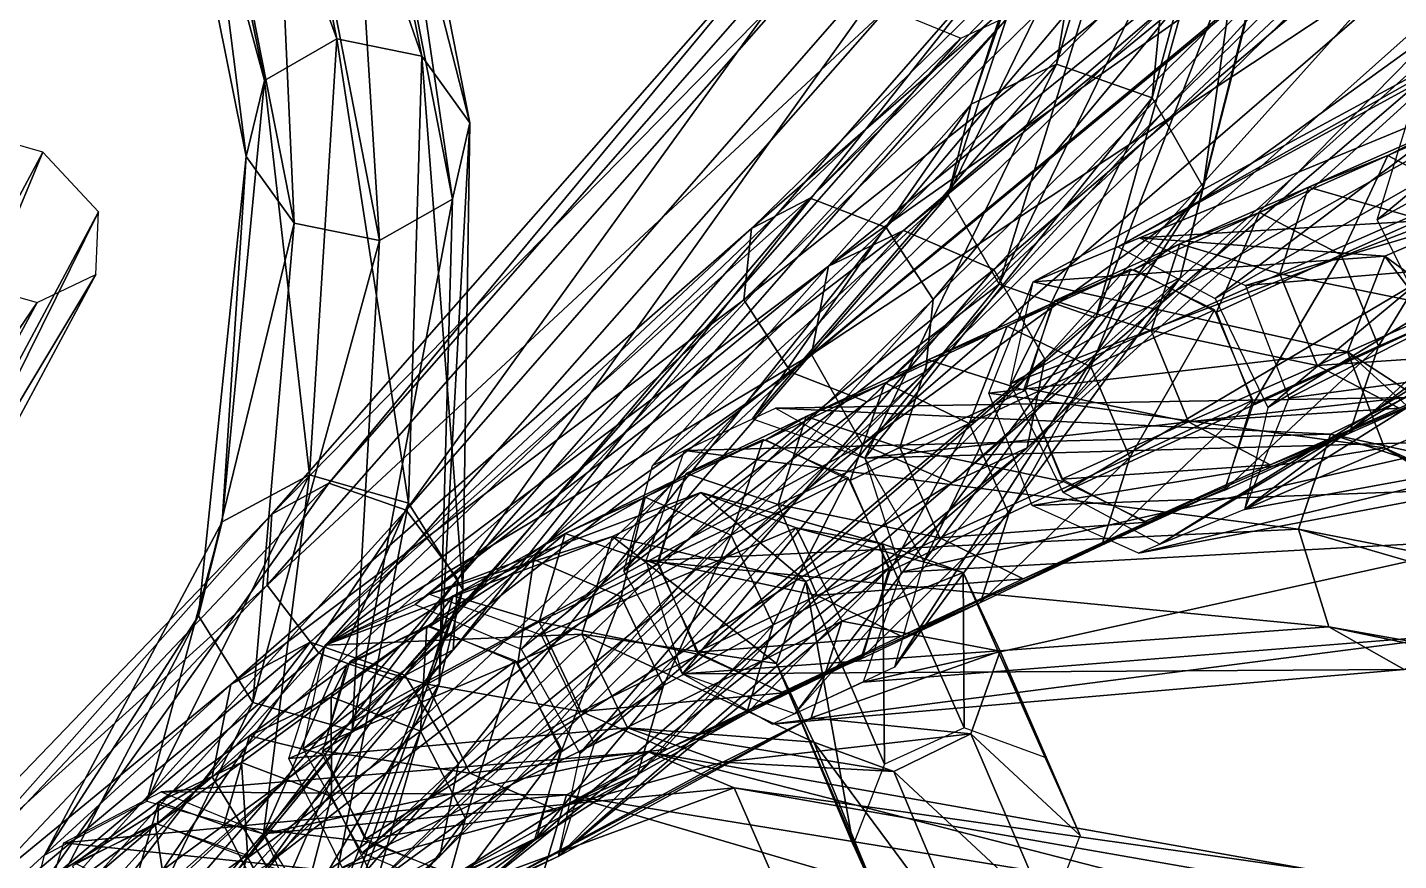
# Model space of a CAD drawing. Extents: x -19.7 to 19.7, y -24.1 to 24.1.
# Drawn here: x -7.28 to -1.96, y 12.98 to 16.21 of the extents above; entities that cross this region are included whole.
import ezdxf

# ---------------------------------------------------------------- set-up
doc = ezdxf.new("R2010")
doc.units = 0

msp = doc.modelspace()

# ---------------------------------------------------------------- linework, layer by layer
at = {"layer": 'aqua100', "color": 3}
for points in [[(-6.07983, 16.16955, -8.2788), (-6.51983, 18.31646, -4.88952), (-6.79895, 18.14184, -4.81091)], [(-5.7503, 16.10272, -8.26342), (-6.51983, 18.31646, -4.88952), (-6.07983, 16.16955, -8.2788)], [(-5.7503, 16.10272, -8.26342), (-6.18817, 18.27795, -4.8236), (-6.51983, 18.31646, -4.88952)], [(-5.56402, 15.84368, -8.14807), (-6.18817, 18.27795, -4.8236), (-5.7503, 16.10272, -8.26342)], [(-5.56402, 15.84368, -8.14807), (-5.99822, 18.05065, -4.65588), (-6.18817, 18.27795, -4.8236)], [(-6.36132, 16.0075, -8.19061), (-6.79895, 18.14184, -4.81091), (-6.86315, 17.85754, -4.63562)], [(-6.07983, 16.16955, -8.2788), (-6.79895, 18.14184, -4.81091), (-6.36132, 16.0075, -8.19061)], [(-5.63116, 15.54833, -7.9989), (-6.06365, 17.7658, -4.48376), (-5.99822, 18.05065, -4.65588)], [(-5.63116, 15.54833, -7.9989), (-5.99822, 18.05065, -4.65588), (-5.56402, 15.84368, -8.14807)], [(-2.91729, 15.94006, -6.57397), (-2.72155, 17.95465, -3.06573), (-3.28863, 16.07141, -6.49804)], [(-3.28863, 16.07141, -6.49804), (-2.72155, 17.95465, -3.06573), (-2.99749, 17.81353, -2.93371)], [(-2.91729, 15.94006, -6.57397), (-2.39422, 17.87213, -3.07977), (-2.72155, 17.95465, -3.06573)], [(-6.36132, 16.0075, -8.19061), (-6.86315, 17.85754, -4.63562), (-6.4317, 15.71307, -8.04028)], [(-6.4317, 15.71307, -8.04028), (-6.86315, 17.85754, -4.63562), (-6.67492, 17.63189, -4.46893)], [(-2.71923, 15.59478, -6.51074), (-2.39422, 17.87213, -3.07977), (-2.91729, 15.94006, -6.57397)], [(-2.71923, 15.59478, -6.51074), (-2.20867, 17.61547, -2.97229), (-2.39422, 17.87213, -3.07977)], [(-3.28863, 16.07141, -6.49804), (-2.99749, 17.81353, -2.93371), (-3.61962, 15.91564, -6.3208)], [(-3.61962, 15.91564, -6.3208), (-2.99749, 17.81353, -2.93371), (-3.05963, 17.53002, -2.76208)], [(-5.91491, 15.38763, -7.90686), (-6.34307, 17.59338, -4.40502), (-6.06365, 17.7658, -4.48376)], [(-5.91491, 15.38763, -7.90686), (-6.06365, 17.7658, -4.48376), (-5.63116, 15.54833, -7.9989)], [(-4.24359, 15.55133, -12.13647), (-1.98858, 17.76751, -9.76428), (-2.18121, 17.67657, -9.50872)], [(-3.94934, 15.43768, -12.25854), (-1.98858, 17.76751, -9.76428), (-4.24359, 15.55133, -12.13647)], [(-3.94934, 15.43768, -12.25854), (-1.70977, 17.64068, -9.9096), (-1.98858, 17.76751, -9.76428)], [(-4.47131, 15.43438, -11.91748), (-2.18121, 17.67657, -9.50872), (-2.18157, 17.42346, -9.29437)], [(-4.24359, 15.55133, -12.13647), (-2.18121, 17.67657, -9.50872), (-4.47131, 15.43438, -11.91748)], [(-6.24584, 15.45452, -7.92193), (-6.67492, 17.63189, -4.46893), (-6.34307, 17.59338, -4.40502)], [(-6.4317, 15.71307, -8.04028), (-6.67492, 17.63189, -4.46893), (-6.24584, 15.45452, -7.92193)], [(-3.76696, 15.1585, -12.21765), (-1.70977, 17.64068, -9.9096), (-3.94934, 15.43768, -12.25854)], [(-3.76696, 15.1585, -12.21765), (-1.51562, 17.37091, -9.8623), (-1.70977, 17.64068, -9.9096)], [(-2.80841, 15.24316, -6.33734), (-2.20867, 17.61547, -2.97229), (-2.71923, 15.59478, -6.51074)], [(-2.80841, 15.24316, -6.33734), (-2.2727, 17.33221, -2.80279), (-2.20867, 17.61547, -2.97229)], [(-6.24584, 15.45452, -7.92193), (-6.34307, 17.59338, -4.40502), (-5.91491, 15.38763, -7.90686)], [(-3.61962, 15.91564, -6.3208), (-3.05963, 17.53002, -2.76208), (-3.70831, 15.56372, -6.14819)], [(-3.70831, 15.56372, -6.14819), (-3.05963, 17.53002, -2.76208), (-2.87518, 17.27087, -2.65295)], [(-4.47131, 15.43438, -11.91748), (-2.18157, 17.42346, -9.29437), (-4.50109, 15.15692, -11.73364)], [(-4.50109, 15.15692, -11.73364), (-2.18157, 17.42346, -9.29437), (-1.98431, 17.15521, -9.24291)], [(-3.79608, 14.87878, -12.03686), (-1.513, 17.11993, -9.64916), (-1.51562, 17.37091, -9.8623)], [(-3.79608, 14.87878, -12.03686), (-1.51562, 17.37091, -9.8623), (-3.76696, 15.1585, -12.21765)], [(-3.1361, 15.0874, -6.16131), (-2.2727, 17.33221, -2.80279), (-2.80841, 15.24316, -6.33734)], [(-3.1361, 15.0874, -6.16131), (-2.54949, 17.18865, -2.66925), (-2.2727, 17.33221, -2.80279)], [(-3.8811, 15.42657, -9.6156), (-1.61596, 17.28161, -6.98016), (-1.82427, 17.18847, -6.73706)], [(-3.53125, 15.27563, -9.75457), (-1.61596, 17.28161, -6.98016), (-3.8811, 15.42657, -9.6156)], [(-3.70831, 15.56372, -6.14819), (-2.87518, 17.27087, -2.65295), (-3.51, 15.21856, -6.08245)], [(-3.53125, 15.27563, -9.75457), (-1.33782, 17.14642, -7.1206), (-1.61596, 17.28161, -6.98016)], [(-3.51, 15.21856, -6.08245), (-2.87518, 17.27087, -2.65295), (-2.54949, 17.18865, -2.66925)], [(-4.17254, 15.28778, -9.37457), (-1.82427, 17.18847, -6.73706), (-1.84814, 16.9248, -6.53356)], [(-3.8811, 15.42657, -9.6156), (-1.82427, 17.18847, -6.73706), (-4.17254, 15.28778, -9.37457)], [(-3.51, 15.21856, -6.08245), (-2.54949, 17.18865, -2.66925), (-3.1361, 15.0874, -6.16131)], [(-4.50109, 15.15692, -11.73364), (-1.98431, 17.15521, -9.24291), (-4.31872, 14.87756, -11.69421)], [(-4.31872, 14.87756, -11.69421), (-1.98431, 17.15521, -9.24291), (-1.70642, 17.02844, -9.38958)], [(-3.33337, 14.92797, -9.71484), (-1.33782, 17.14642, -7.1206), (-3.53125, 15.27563, -9.75457)], [(-3.33337, 14.92797, -9.71484), (-1.15979, 16.86425, -7.07849), (-1.33782, 17.14642, -7.1206)], [(-4.02362, 14.76159, -11.81787), (-1.70642, 17.02844, -9.38958), (-1.513, 17.11993, -9.64916)], [(-4.02362, 14.76159, -11.81787), (-1.513, 17.11993, -9.64916), (-3.79608, 14.87878, -12.03686)], [(-4.31872, 14.87756, -11.69421), (-1.70642, 17.02844, -9.38958), (-4.02362, 14.76159, -11.81787)], [(-4.17254, 15.28778, -9.37457), (-1.84814, 16.9248, -6.53356), (-4.23828, 14.94525, -9.17724)], [(-4.23828, 14.94525, -9.17724), (-1.84814, 16.9248, -6.53356), (-1.67047, 16.64263, -6.48797)], [(-6.11181, 14.44592, -18.13824), (-3.98028, 16.87487, -15.84527), (-4.17083, 16.78448, -15.5874)], [(-5.8117, 14.34191, -18.25683), (-3.98028, 16.87487, -15.84527), (-6.11181, 14.44592, -18.13824)], [(-5.8117, 14.34191, -18.25683), (-3.69573, 16.7583, -15.98516), (-3.98028, 16.87487, -15.84527)], [(-3.40136, 14.58355, -9.51507), (-1.18408, 16.60034, -6.87475), (-1.15979, 16.86425, -7.07849)], [(-3.40136, 14.58355, -9.51507), (-1.15979, 16.86425, -7.07849), (-3.33337, 14.92797, -9.71484)], [(-1.9201, 15.87023, -4.50091), (-0.4237, 16.81103, -0.9002), (-2.04437, 15.46697, -4.29949)], [(-2.04437, 15.46697, -4.29949), (-0.4237, 16.81103, -0.9002), (-0.24285, 16.45513, -0.85101)], [(-6.33239, 14.32574, -17.91711), (-4.17083, 16.78448, -15.5874), (-4.15447, 16.54193, -15.36053)], [(-6.11181, 14.44592, -18.13824), (-4.17083, 16.78448, -15.5874), (-6.33239, 14.32574, -17.91711)], [(-5.61138, 14.07373, -18.20471), (-3.69573, 16.7583, -15.98516), (-5.8117, 14.34191, -18.25683)], [(-5.61138, 14.07373, -18.20471), (-3.48504, 16.50573, -15.9251), (-3.69573, 16.7583, -15.98516)], [(-4.23828, 14.94525, -9.17724), (-1.67047, 16.64263, -6.48797), (-4.04077, 14.59606, -9.13641)], [(-4.04077, 14.59606, -9.13641), (-1.67047, 16.64263, -6.48797), (-1.39416, 16.50762, -6.63293)], [(-3.6936, 14.44726, -9.27819), (-1.39416, 16.50762, -6.63293), (-1.18408, 16.60034, -6.87475)], [(-3.6936, 14.44726, -9.27819), (-1.18408, 16.60034, -6.87475), (-3.40136, 14.58355, -9.51507)], [(-2.67303, 15.16259, -7.5595), (-0.70709, 16.64392, -4.40826), (-3.04998, 15.36285, -7.36791)], [(-3.04998, 15.36285, -7.36791), (-0.70709, 16.64392, -4.40826), (-0.98309, 16.52716, -4.13897)], [(-2.67303, 15.16259, -7.5595), (-0.38977, 16.47009, -4.58361), (-0.70709, 16.64392, -4.40826)], [(-6.33239, 14.32574, -17.91711), (-4.15447, 16.54193, -15.36053), (-6.35028, 14.05108, -17.72351)], [(-6.35028, 14.05108, -17.72351), (-4.15447, 16.54193, -15.36053), (-3.94329, 16.28894, -15.30401)], [(-5.62915, 13.80059, -18.01141), (-3.46997, 16.26025, -15.70281), (-3.48504, 16.50573, -15.9251)], [(-5.62915, 13.80059, -18.01141), (-3.48504, 16.50573, -15.9251), (-5.61138, 14.07373, -18.20471)], [(-4.04077, 14.59606, -9.13641), (-1.39416, 16.50762, -6.63293), (-3.6936, 14.44726, -9.27819)], [(-3.37854, 15.22741, -7.06311), (-0.98309, 16.52716, -4.13897), (-1.05328, 16.18804, -3.93505)], [(-3.04998, 15.36285, -7.36791), (-0.98309, 16.52716, -4.13897), (-3.37854, 15.22741, -7.06311)], [(-2.46868, 14.73974, -7.52905), (-0.38977, 16.47009, -4.58361), (-2.67303, 15.16259, -7.5595)], [(-2.46868, 14.73974, -7.52905), (-0.21594, 16.10919, -4.5675), (-0.38977, 16.47009, -4.58361)], [(-2.04437, 15.46697, -4.29949), (-0.24285, 16.45513, -0.85101), (-1.83636, 15.05218, -4.2337)], [(-6.35028, 14.05108, -17.72351), (-3.94329, 16.28894, -15.30401), (-6.14965, 13.7871, -17.67156)], [(-6.14965, 13.7871, -17.67156), (-3.94329, 16.28894, -15.30401), (-3.65899, 16.17236, -15.4439)], [(-5.85284, 13.68121, -17.79272), (-3.65899, 16.17236, -15.4439), (-3.46997, 16.26025, -15.70281)], [(-5.85284, 13.68121, -17.79272), (-3.46997, 16.26025, -15.70281), (-5.62915, 13.80059, -18.01141)], [(-6.14965, 13.7871, -17.67156), (-3.65899, 16.17236, -15.4439), (-5.85284, 13.68121, -17.79272)], [(-3.46618, 14.83178, -6.82702), (-1.05328, 16.18804, -3.93505), (-0.87561, 15.8255, -3.91607)], [(-3.37854, 15.22741, -7.06311), (-1.05328, 16.18804, -3.93505), (-3.46618, 14.83178, -6.82702)], [(-6.18615, 14.47863, -11.89733), (-6.07983, 16.16955, -8.2788), (-6.36132, 16.0075, -8.19061)], [(-5.80157, 14.3692, -11.93249), (-6.07983, 16.16955, -8.2788), (-6.18615, 14.47863, -11.89733)], [(-5.80157, 14.3692, -11.93249), (-5.7503, 16.10272, -8.26342), (-6.07983, 16.16955, -8.2788)], [(-5.59155, 14.03417, -11.85382), (-5.7503, 16.10272, -8.26342), (-5.80157, 14.3692, -11.93249)], [(-5.59155, 14.03417, -11.85382), (-5.56402, 15.84368, -8.14807), (-5.7503, 16.10272, -8.26342)], [(-4.0321, 14.54345, -10.15429), (-3.28863, 16.07141, -6.49804), (-4.46771, 14.69604, -10.07702)], [(-4.46771, 14.69604, -10.07702), (-3.28863, 16.07141, -6.49804), (-3.61962, 15.91564, -6.3208)], [(-4.0321, 14.54345, -10.15429), (-2.91729, 15.94006, -6.57397), (-3.28863, 16.07141, -6.49804)], [(-2.55859, 14.3446, -7.29632), (-0.21594, 16.10919, -4.5675), (-2.46868, 14.73974, -7.52905)], [(-2.55859, 14.3446, -7.29632), (-0.2846, 15.76855, -4.3637), (-0.21594, 16.10919, -4.5675)], [(-6.52453, 14.29687, -11.7741), (-6.36132, 16.0075, -8.19061), (-6.4317, 15.71307, -8.04028)], [(-6.18615, 14.47863, -11.89733), (-6.36132, 16.0075, -8.19061), (-6.52453, 14.29687, -11.7741)], [(-4.46771, 14.69604, -10.07702), (-3.61962, 15.91564, -6.3208), (-4.85522, 14.51568, -9.88439)], [(-4.85522, 14.51568, -9.88439), (-3.61962, 15.91564, -6.3208), (-3.70831, 15.56372, -6.14819)], [(-3.8023, 14.14245, -10.06726), (-2.91729, 15.94006, -6.57397), (-4.0321, 14.54345, -10.15429)], [(-3.8023, 14.14245, -10.06726), (-2.71923, 15.59478, -6.51074), (-2.91729, 15.94006, -6.57397)], [(-1.68792, 15.55102, -5.65374), (-1.50201, 15.93829, -4.63952), (-2.00268, 15.71704, -5.51232)], [(-2.00268, 15.71704, -5.51232), (-1.50201, 15.93829, -4.63952), (-1.80328, 15.81768, -4.43505)], [(-8.60949, 13.13598, -23.72222), (-7.22076, 15.72949, -21.06097), (-7.53619, 15.82025, -20.98046)], [(-5.68261, 13.66723, -11.71081), (-5.56402, 15.84368, -8.14807), (-5.59155, 14.03417, -11.85382)], [(-5.68261, 13.66723, -11.71081), (-5.63116, 15.54833, -7.9989), (-5.56402, 15.84368, -8.14807)], [(-3.46618, 14.83178, -6.82702), (-0.87561, 15.8255, -3.91607), (-3.26257, 14.4107, -6.7976)], [(-3.26257, 14.4107, -6.7976), (-0.87561, 15.8255, -3.91607), (-0.55834, 15.65234, -4.0968)], [(-2.00268, 15.71704, -5.51232), (-1.80328, 15.81768, -4.43505), (-2.30981, 15.59472, -5.31512)], [(-2.30981, 15.59472, -5.31512), (-1.80328, 15.81768, -4.43505), (-1.9143, 15.47998, -4.29083)], [(-2.88684, 14.20953, -6.99462), (-0.55834, 15.65234, -4.0968), (-0.2846, 15.76855, -4.3637)], [(-2.88684, 14.20953, -6.99462), (-0.2846, 15.76855, -4.3637), (-2.55859, 14.3446, -7.29632)], [(-8.4024, 12.88769, -23.62585), (-7.22076, 15.72949, -21.06097), (-8.60949, 13.13598, -23.72222)], [(-8.4024, 12.88769, -23.62585), (-7.00543, 15.49841, -20.95843), (-7.22076, 15.72949, -21.06097)], [(-6.52453, 14.29687, -11.7741), (-6.4317, 15.71307, -8.04028), (-6.61663, 13.93157, -11.62689)], [(-6.61663, 13.93157, -11.62689), (-6.4317, 15.71307, -8.04028), (-6.24584, 15.45452, -7.92193)], [(-2.18322, 15.33142, -6.53179), (-2.00268, 15.71704, -5.51232), (-2.50073, 15.49645, -6.39508)], [(-2.50073, 15.49645, -6.39508), (-2.00268, 15.71704, -5.51232), (-2.30981, 15.59472, -5.31512)], [(-2.18322, 15.33142, -6.53179), (-1.68792, 15.55102, -5.65374), (-2.00268, 15.71704, -5.51232)], [(-3.26257, 14.4107, -6.7976), (-0.55834, 15.65234, -4.0968), (-2.88684, 14.20953, -6.99462)], [(-3.91668, 13.73291, -9.87292), (-2.71923, 15.59478, -6.51074), (-3.8023, 14.14245, -10.06726)], [(-3.91668, 13.73291, -9.87292), (-2.80841, 15.24316, -6.33734), (-2.71923, 15.59478, -6.51074)], [(-2.80926, 15.37518, -6.1994), (-2.30981, 15.59472, -5.31512), (-2.42138, 15.25775, -5.17279)], [(-2.50073, 15.49645, -6.39508), (-2.30981, 15.59472, -5.31512), (-2.80926, 15.37518, -6.1994)], [(-2.30981, 15.59472, -5.31512), (-1.9143, 15.47998, -4.29083), (-2.42138, 15.25775, -5.17279)], [(-6.18377, 13.83001, -15.11102), (-4.24359, 15.55133, -12.13647), (-4.47131, 15.43438, -11.91748)], [(-5.81616, 13.7022, -15.22778), (-4.24359, 15.55133, -12.13647), (-6.18377, 13.83001, -15.11102)], [(-6.02087, 13.48791, -11.58172), (-5.63116, 15.54833, -7.9989), (-5.68261, 13.66723, -11.71081)], [(-6.02087, 13.48791, -11.58172), (-5.91491, 15.38763, -7.90686), (-5.63116, 15.54833, -7.9989)], [(-5.81616, 13.7022, -15.22778), (-3.94934, 15.43768, -12.25854), (-4.24359, 15.55133, -12.13647)], [(-4.85522, 14.51568, -9.88439), (-3.70831, 15.56372, -6.14819), (-4.96728, 14.10485, -9.68798)], [(-4.96728, 14.10485, -9.68798), (-3.70831, 15.56372, -6.14819), (-3.51, 15.21856, -6.08245)], [(-2.03851, 14.97717, -6.52575), (-1.68792, 15.55102, -5.65374), (-2.18322, 15.33142, -6.53179)], [(-2.03851, 14.97717, -6.52575), (-1.54144, 15.19586, -5.64752), (-1.68792, 15.55102, -5.65374)], [(-8.43225, 12.61395, -23.43463), (-7.00543, 15.49841, -20.95843), (-8.4024, 12.88769, -23.62585)], [(-8.43225, 12.61395, -23.43463), (-7.01544, 15.25616, -20.72814), (-7.00543, 15.49841, -20.95843)], [(-2.98822, 15.27532, -7.28228), (-2.50073, 15.49645, -6.39508), (-2.80926, 15.37518, -6.1994)], [(-2.66717, 15.10998, -7.41668), (-2.50073, 15.49645, -6.39508), (-2.98822, 15.27532, -7.28228)], [(-2.66717, 15.10998, -7.41668), (-2.18322, 15.33142, -6.53179), (-2.50073, 15.49645, -6.39508)], [(-6.61663, 13.93157, -11.62689), (-6.24584, 15.45452, -7.92193), (-6.40643, 13.59655, -11.54724)], [(-6.49151, 13.66632, -14.91003), (-4.47131, 15.43438, -11.91748), (-4.50109, 15.15692, -11.73364)], [(-6.18377, 13.83001, -15.11102), (-4.47131, 15.43438, -11.91748), (-6.49151, 13.66632, -14.91003)], [(-6.40643, 13.59655, -11.54724), (-6.24584, 15.45452, -7.92193), (-5.91491, 15.38763, -7.90686)], [(-5.60809, 13.35839, -15.19201), (-3.94934, 15.43768, -12.25854), (-5.81616, 13.7022, -15.22778)], [(-5.60809, 13.35839, -15.19201), (-3.76696, 15.1585, -12.21765), (-3.94934, 15.43768, -12.25854)], [(-2.55487, 15.21356, -7.33209), (-1.66406, 15.47619, -3.43884), (-2.96557, 15.39837, -7.20495)], [(-2.96557, 15.39837, -7.20495), (-1.66406, 15.47619, -3.43884), (-2.01483, 15.32611, -3.30279)], [(-2.55487, 15.21356, -7.33209), (-1.31494, 15.31579, -3.56256), (-1.66406, 15.47619, -3.43884)], [(-2.42138, 15.25775, -5.17279), (-1.9143, 15.47998, -4.29083), (-1.77026, 15.12542, -4.28857)], [(-1.66406, 15.47619, -3.43884), (-1.20111, 14.7315, 0.59283), (-2.01483, 15.32611, -3.30279)], [(-6.40643, 13.59655, -11.54724), (-5.91491, 15.38763, -7.90686), (-6.02087, 13.48791, -11.58172)], [(-5.3648, 13.80267, -12.99133), (-3.8811, 15.42657, -9.6156), (-5.77618, 13.97583, -12.84008)], [(-5.77618, 13.97583, -12.84008), (-3.8811, 15.42657, -9.6156), (-4.17254, 15.28778, -9.37457)], [(-5.3648, 13.80267, -12.99133), (-3.53125, 15.27563, -9.75457), (-3.8811, 15.42657, -9.6156)], [(-2.96557, 15.39837, -7.20495), (-2.01483, 15.32611, -3.30279), (-3.37854, 15.22741, -7.06311)], [(-3.29644, 15.1538, -7.09228), (-2.80926, 15.37518, -6.1994), (-2.92077, 15.03839, -6.057)], [(-2.98822, 15.27532, -7.28228), (-2.80926, 15.37518, -6.1994), (-3.29644, 15.1538, -7.09228)], [(-2.80926, 15.37518, -6.1994), (-2.42138, 15.25775, -5.17279), (-2.92077, 15.03839, -6.057)], [(-3.37854, 15.22741, -7.06311), (-2.01483, 15.32611, -3.30279), (-2.15911, 14.95617, -3.23297)], [(-2.5249, 14.75469, -7.41046), (-2.18322, 15.33142, -6.53179), (-2.66717, 15.10998, -7.41668)], [(-2.5249, 14.75469, -7.41046), (-2.03851, 14.97717, -6.52575), (-2.18322, 15.33142, -6.53179)], [(-2.01483, 15.32611, -3.30279), (-1.3424, 14.42639, 0.5816), (-2.15911, 14.95617, -3.23297)], [(-2.01483, 15.32611, -3.30279), (-1.20111, 14.7315, 0.59283), (-1.3424, 14.42639, 0.5816)], [(-6.12554, 13.81787, -12.57305), (-4.17254, 15.28778, -9.37457), (-4.23828, 14.94525, -9.17724)], [(-5.77618, 13.97583, -12.84008), (-4.17254, 15.28778, -9.37457), (-6.12554, 13.81787, -12.57305)], [(-5.1369, 13.39843, -12.93402), (-3.53125, 15.27563, -9.75457), (-5.3648, 13.80267, -12.99133)], [(-5.1369, 13.39843, -12.93402), (-3.33337, 14.92797, -9.71484), (-3.53125, 15.27563, -9.75457)], [(-3.15429, 14.89825, -8.3031), (-2.99938, 15.27587, -7.27642), (-3.47967, 15.0556, -8.17419)], [(-3.47967, 15.0556, -8.17419), (-2.99938, 15.27587, -7.27642), (-3.30407, 15.14477, -7.08404)], [(-3.15429, 14.89825, -8.3031), (-2.67535, 15.11901, -7.41534), (-2.99938, 15.27587, -7.27642)], [(-2.38647, 14.77655, -7.3717), (-1.31494, 15.31579, -3.56256), (-2.55487, 15.21356, -7.33209)], [(-2.38647, 14.77655, -7.3717), (-1.17065, 14.93908, -3.59844), (-1.31494, 15.31579, -3.56256)], [(-9.00732, 12.5534, -23.20147), (-7.55993, 15.23785, -20.42242), (-7.24237, 15.14746, -20.50671)], [(-8.68487, 12.4757, -23.25732), (-7.01544, 15.25616, -20.72814), (-8.43225, 12.61395, -23.43463)], [(-8.68487, 12.4757, -23.25732), (-7.24237, 15.14746, -20.50671), (-7.01544, 15.25616, -20.72814)], [(-4.96728, 14.10485, -9.68798), (-3.51, 15.21856, -6.08245), (-4.7395, 13.70709, -9.60412)], [(-4.7395, 13.70709, -9.60412), (-3.51, 15.21856, -6.08245), (-3.1361, 15.0874, -6.16131)], [(-4.30267, 13.55206, -9.68109), (-3.1361, 15.0874, -6.16131), (-2.80841, 15.24316, -6.33734)], [(-4.30267, 13.55206, -9.68109), (-2.80841, 15.24316, -6.33734), (-3.91668, 13.73291, -9.87292)], [(-3.37854, 15.22741, -7.06311), (-2.15911, 14.95617, -3.23297), (-3.55065, 14.79602, -6.98937)], [(-2.92077, 15.03839, -6.057), (-2.42138, 15.25775, -5.17279), (-2.27673, 14.90307, -5.16778)], [(-2.42138, 15.25775, -5.17279), (-1.77026, 15.12542, -4.28857), (-2.27673, 14.90307, -5.16778)], [(-2.15081, 14.64013, -6.38385), (-1.54144, 15.19586, -5.64752), (-2.03851, 14.97717, -6.52575)], [(-2.15081, 14.64013, -6.38385), (-1.65631, 14.85864, -5.50482), (-1.54144, 15.19586, -5.64752)], [(-9.00732, 12.5534, -23.20147), (-7.24237, 15.14746, -20.50671), (-8.68487, 12.4757, -23.25732)], [(-6.56347, 13.30773, -14.74157), (-4.50109, 15.15692, -11.73364), (-4.31872, 14.87756, -11.69421)], [(-6.49151, 13.66632, -14.91003), (-4.50109, 15.15692, -11.73364), (-6.56347, 13.30773, -14.74157)], [(-5.68041, 13.00012, -15.02465), (-3.79608, 14.87878, -12.03686), (-3.76696, 15.1585, -12.21765)], [(-5.68041, 13.00012, -15.02465), (-3.76696, 15.1585, -12.21765), (-5.60809, 13.35839, -15.19201)], [(-3.47967, 15.0556, -8.17419), (-3.30407, 15.14477, -7.08404), (-3.78625, 14.92535, -7.9815)], [(-3.78625, 14.92535, -7.9815), (-3.30407, 15.14477, -7.08404), (-3.41021, 14.80541, -6.94506)], [(-3.29644, 15.1538, -7.09228), (-2.92077, 15.03839, -6.057), (-3.4118, 14.81665, -6.9483)], [(-3.00378, 14.54589, -8.302), (-2.67535, 15.11901, -7.41534), (-3.15429, 14.89825, -8.3031)], [(-3.00378, 14.54589, -8.302), (-2.526, 14.76812, -7.41162), (-2.67535, 15.11901, -7.41534)], [(-2.27673, 14.90307, -5.16778), (-1.77026, 15.12542, -4.28857), (-1.4541, 14.95776, -4.43121)], [(-4.7395, 13.70709, -9.60412), (-3.1361, 15.0874, -6.16131), (-4.30267, 13.55206, -9.68109)], [(-3.62646, 14.67822, -9.20184), (-3.47967, 15.0556, -8.17419), (-3.95227, 14.83618, -9.07263)], [(-3.95227, 14.83618, -9.07263), (-3.47967, 15.0556, -8.17419), (-3.78625, 14.92535, -7.9815)], [(-3.62646, 14.67822, -9.20184), (-3.15429, 14.89825, -8.3031), (-3.47967, 15.0556, -8.17419)], [(-3.4118, 14.81665, -6.9483), (-2.92077, 15.03839, -6.057), (-2.7763, 14.68377, -6.05358)], [(-2.92077, 15.03839, -6.057), (-2.27673, 14.90307, -5.16778), (-2.7763, 14.68377, -6.05358)], [(-3.55065, 14.79602, -6.98937), (-2.15911, 14.95617, -3.23297), (-2.01586, 14.58319, -3.2727)], [(-2.63787, 14.4176, -7.26977), (-2.03851, 14.97717, -6.52575), (-2.5249, 14.75469, -7.41046)], [(-2.63787, 14.4176, -7.26977), (-2.15081, 14.64013, -6.38385), (-2.03851, 14.97717, -6.52575)], [(-2.27673, 14.90307, -5.16778), (-1.4541, 14.95776, -4.43121), (-1.95904, 14.73742, -5.30682)], [(-2.15911, 14.95617, -3.23297), (-1.3424, 14.42639, 0.5816), (-1.23248, 14.11468, 0.51727)], [(-2.15911, 14.95617, -3.23297), (-1.23248, 14.11468, 0.51727), (-2.01586, 14.58319, -3.2727)], [(-6.12554, 13.81787, -12.57305), (-4.23828, 14.94525, -9.17724), (-6.21026, 13.4165, -12.34655)], [(-6.21026, 13.4165, -12.34655), (-4.23828, 14.94525, -9.17724), (-4.04077, 14.59606, -9.13641)], [(-5.22143, 12.99853, -12.70605), (-3.33337, 14.92797, -9.71484), (-5.1369, 13.39843, -12.93402)], [(-5.22143, 12.99853, -12.70605), (-3.40136, 14.58355, -9.51507), (-3.33337, 14.92797, -9.71484)], [(-4.25927, 14.70501, -8.88482), (-3.78625, 14.92535, -7.9815), (-3.89532, 14.58502, -7.84722)], [(-3.95227, 14.83618, -9.07263), (-3.78625, 14.92535, -7.9815), (-4.25927, 14.70501, -8.88482)], [(-3.78625, 14.92535, -7.9815), (-3.41021, 14.80541, -6.94506), (-3.89532, 14.58502, -7.84722)], [(-3.47277, 14.32739, -9.19665), (-3.15429, 14.89825, -8.3031), (-3.62646, 14.67822, -9.20184)], [(-3.47277, 14.32739, -9.19665), (-3.00378, 14.54589, -8.302), (-3.15429, 14.89825, -8.3031)], [(-2.7763, 14.68377, -6.05358), (-2.27673, 14.90307, -5.16778), (-1.95904, 14.73742, -5.30682)], [(-2.55859, 14.3446, -7.29632), (-1.17065, 14.93908, -3.59844), (-2.38647, 14.77655, -7.3717)], [(-2.55859, 14.3446, -7.29632), (-1.31707, 14.57055, -3.53155), (-1.17065, 14.93908, -3.59844)], [(-6.56347, 13.30773, -14.74157), (-4.31872, 14.87756, -11.69421), (-6.35388, 12.9638, -14.70587)], [(-6.35388, 12.9638, -14.70587), (-4.31872, 14.87756, -11.69421), (-4.02362, 14.76159, -11.81787)], [(-5.98956, 12.8352, -14.82305), (-4.02362, 14.76159, -11.81787), (-3.79608, 14.87878, -12.03686)], [(-5.98956, 12.8352, -14.82305), (-3.79608, 14.87878, -12.03686), (-5.68041, 13.00012, -15.02465)], [(-2.45867, 14.51794, -6.18969), (-1.95904, 14.73742, -5.30682), (-1.65631, 14.85864, -5.50482)], [(-2.45867, 14.51794, -6.18969), (-1.65631, 14.85864, -5.50482), (-2.15081, 14.64013, -6.38385)], [(-4.41516, 14.61468, -9.97558), (-3.95227, 14.83618, -9.07263), (-4.25927, 14.70501, -8.88482)], [(-4.08825, 14.45654, -10.10479), (-3.95227, 14.83618, -9.07263), (-4.41516, 14.61468, -9.97558)], [(-4.08825, 14.45654, -10.10479), (-3.62646, 14.67822, -9.20184), (-3.95227, 14.83618, -9.07263)], [(-3.89532, 14.58502, -7.84722), (-3.41021, 14.80541, -6.94506), (-3.26031, 14.45281, -6.94525)], [(-3.55065, 14.79602, -6.98937), (-2.01586, 14.58319, -3.2727), (-3.38287, 14.35974, -7.02526)], [(-3.4118, 14.81665, -6.9483), (-2.7763, 14.68377, -6.05358), (-3.26708, 14.46142, -6.94421)], [(-6.35388, 12.9638, -14.70587), (-4.02362, 14.76159, -11.81787), (-5.98956, 12.8352, -14.82305)], [(-4.37878, 14.73675, -9.90716), (-2.22497, 14.63665, -6.52502), (-4.7315, 14.57293, -9.64294)], [(-4.37878, 14.73675, -9.90716), (-1.93218, 14.77832, -6.76104), (-2.22497, 14.63665, -6.52502)], [(-4.0321, 14.54345, -10.15429), (-1.93218, 14.77832, -6.76104), (-4.37878, 14.73675, -9.90716)], [(-4.0321, 14.54345, -10.15429), (-1.64038, 14.61096, -6.98156), (-1.93218, 14.77832, -6.76104)], [(-3.11212, 14.20635, -8.1651), (-2.526, 14.76812, -7.41162), (-3.00378, 14.54589, -8.302)], [(-3.11212, 14.20635, -8.1651), (-2.63232, 14.4259, -7.27563), (-2.526, 14.76812, -7.41162)], [(-2.7763, 14.68377, -6.05358), (-1.95904, 14.73742, -5.30682), (-2.45867, 14.51794, -6.18969)], [(-1.93218, 14.77832, -6.76104), (0.90454, 13.96441, -3.97717), (-2.22497, 14.63665, -6.52502)], [(-4.41516, 14.61468, -9.97558), (-4.25927, 14.70501, -8.88482), (-4.72473, 14.4837, -9.79406)], [(-4.72473, 14.4837, -9.79406), (-4.25927, 14.70501, -8.88482), (-4.36846, 14.3634, -8.74871)], [(-4.25927, 14.70501, -8.88482), (-3.89532, 14.58502, -7.84722), (-4.36846, 14.3634, -8.74871)], [(-3.26708, 14.46142, -6.94421), (-2.7763, 14.68377, -6.05358), (-2.45867, 14.51794, -6.18969)], [(-4.7315, 14.57293, -9.64294), (-2.22497, 14.63665, -6.52502), (-2.34954, 14.26776, -6.41497)], [(-3.93487, 14.10522, -10.09857), (-3.62646, 14.67822, -9.20184), (-4.08825, 14.45654, -10.10479)], [(-3.93487, 14.10522, -10.09857), (-3.47277, 14.32739, -9.19665), (-3.62646, 14.67822, -9.20184)], [(-2.94769, 14.29663, -7.07525), (-2.15081, 14.64013, -6.38385), (-2.63787, 14.4176, -7.26977)], [(-2.94769, 14.29663, -7.07525), (-2.45867, 14.51794, -6.18969), (-2.15081, 14.64013, -6.38385)], [(-2.22497, 14.63665, -6.52502), (0.78179, 13.65795, -3.90301), (-2.34954, 14.26776, -6.41497)], [(-2.22497, 14.63665, -6.52502), (0.90454, 13.96441, -3.97717), (0.78179, 13.65795, -3.90301)], [(-6.21026, 13.4165, -12.34655), (-4.04077, 14.59606, -9.13641), (-5.98156, 13.01348, -12.28704)], [(-5.98156, 13.01348, -12.28704), (-4.04077, 14.59606, -9.13641), (-3.6936, 14.44726, -9.27819)], [(-5.57397, 12.83874, -12.44122), (-3.6936, 14.44726, -9.27819), (-3.40136, 14.58355, -9.51507)], [(-5.57397, 12.83874, -12.44122), (-3.40136, 14.58355, -9.51507), (-5.22143, 12.99853, -12.70605)], [(-4.5501, 14.24505, -11.01269), (-4.42651, 14.61547, -9.97167), (-4.88409, 14.39196, -10.89007)], [(-4.88409, 14.39196, -10.89007), (-4.42651, 14.61547, -9.97167), (-4.73034, 14.47564, -9.78839)], [(-4.5501, 14.24505, -11.01269), (-4.09619, 14.46722, -10.10369), (-4.42651, 14.61547, -9.97167)], [(-4.36846, 14.3634, -8.74871), (-3.89532, 14.58502, -7.84722), (-3.74102, 14.23406, -7.84143)], [(-3.89056, 14.10162, -10.23608), (-1.64038, 14.61096, -6.98156), (-4.0321, 14.54345, -10.15429)], [(-3.89532, 14.58502, -7.84722), (-3.26031, 14.45281, -6.94525), (-3.74102, 14.23406, -7.84143)], [(-3.89056, 14.10162, -10.23608), (-1.52087, 14.23187, -7.05975), (-1.64038, 14.61096, -6.98156)], [(-3.38287, 14.35974, -7.02526), (-2.01586, 14.58319, -3.2727), (-1.66546, 14.42279, -3.39477)], [(-2.01586, 14.58319, -3.2727), (-0.93469, 13.97796, 0.43212), (-1.66546, 14.42279, -3.39477)], [(-2.01586, 14.58319, -3.2727), (-1.23248, 14.11468, 0.51727), (-0.93469, 13.97796, 0.43212)], [(-4.7315, 14.57293, -9.64294), (-2.34954, 14.26776, -6.41497), (-4.87963, 14.14581, -9.52142)], [(-3.58343, 13.98413, -9.06243), (-3.00378, 14.54589, -8.302), (-3.47277, 14.32739, -9.19665)], [(-3.58343, 13.98413, -9.06243), (-3.11212, 14.20635, -8.1651), (-3.00378, 14.54589, -8.302)], [(-2.96984, 14.17541, -7.15277), (-1.31707, 14.57055, -3.53155), (-2.55859, 14.3446, -7.29632)], [(-2.96984, 14.17541, -7.15277), (-1.66546, 14.42279, -3.39477), (-1.31707, 14.57055, -3.53155)], [(-6.36535, 13.08709, -15.70397), (-6.18615, 14.47863, -11.89733), (-6.81744, 13.21343, -15.68041)], [(-6.81744, 13.21343, -15.68041), (-6.18615, 14.47863, -11.89733), (-6.52453, 14.29687, -11.7741)], [(-6.36535, 13.08709, -15.70397), (-5.80157, 14.3692, -11.93249), (-6.18615, 14.47863, -11.89733)], [(-4.88409, 14.39196, -10.89007), (-4.73034, 14.47564, -9.78839), (-5.1947, 14.25189, -10.71234)], [(-5.1947, 14.25189, -10.71234), (-4.73034, 14.47564, -9.78839), (-4.83435, 14.13055, -9.656)], [(-4.72473, 14.4837, -9.79406), (-4.36846, 14.3634, -8.74871), (-4.83459, 14.14331, -9.65911)], [(-3.26708, 14.46142, -6.94421), (-2.45867, 14.51794, -6.18969), (-2.94769, 14.29663, -7.07525)], [(-7.95642, 12.49645, -21.05163), (-6.11181, 14.44592, -18.13824), (-6.33239, 14.32574, -17.91711)], [(-7.58575, 12.38195, -21.16094), (-6.11181, 14.44592, -18.13824), (-7.95642, 12.49645, -21.05163)], [(-7.58575, 12.38195, -21.16094), (-5.8117, 14.34191, -18.25683), (-6.11181, 14.44592, -18.13824)], [(-5.98156, 13.01348, -12.28704), (-3.6936, 14.44726, -9.27819), (-5.57397, 12.83874, -12.44122)], [(-4.38702, 13.89788, -11.0028), (-4.09619, 14.46722, -10.10369), (-4.5501, 14.24505, -11.01269)], [(-4.38702, 13.89788, -11.0028), (-3.93597, 14.11883, -10.09973), (-4.09619, 14.46722, -10.10369)], [(-3.74102, 14.23406, -7.84143), (-3.26031, 14.45281, -6.94525), (-2.93609, 14.29565, -7.08123)], [(-3.4179, 14.07513, -7.97406), (-2.63232, 14.4259, -7.27563), (-3.11212, 14.20635, -8.1651)], [(-3.4179, 14.07513, -7.97406), (-2.93609, 14.29565, -7.08123), (-2.63232, 14.4259, -7.27563)], [(-3.38287, 14.35974, -7.02526), (-1.66546, 14.42279, -3.39477), (-2.96984, 14.17541, -7.15277)], [(-6.12579, 12.69586, -15.60498), (-5.80157, 14.3692, -11.93249), (-6.36535, 13.08709, -15.70397)], [(-6.12579, 12.69586, -15.60498), (-5.59155, 14.03417, -11.85382), (-5.80157, 14.3692, -11.93249)], [(-5.72039, 14.01654, -12.70239), (-4.66815, 14.41003, -8.84368), (-5.01123, 14.2395, -8.72131)], [(-5.28802, 13.85876, -12.79241), (-4.66815, 14.41003, -8.84368), (-5.72039, 14.01654, -12.70239)], [(-4.9776, 14.00592, -11.92791), (-4.88409, 14.39196, -10.89007), (-5.31573, 14.1502, -11.82128)], [(-5.31573, 14.1502, -11.82128), (-4.88409, 14.39196, -10.89007), (-5.1947, 14.25189, -10.71234)], [(-5.28802, 13.85876, -12.79241), (-4.29858, 14.27374, -8.9345), (-4.66815, 14.41003, -8.84368)], [(-4.66815, 14.41003, -8.84368), (-4.26025, 14.06475, -4.74298), (-5.01123, 14.2395, -8.72131)], [(-4.9776, 14.00592, -11.92791), (-4.5501, 14.24505, -11.01269), (-4.88409, 14.39196, -10.89007)], [(-4.29858, 14.27374, -8.9345), (-3.96356, 14.21075, -4.79827), (-4.66815, 14.41003, -8.84368)], [(-4.66815, 14.41003, -8.84368), (-3.96356, 14.21075, -4.79827), (-4.26025, 14.06475, -4.74298)], [(-7.95642, 12.49645, -21.05163), (-6.33239, 14.32574, -17.91711), (-8.25787, 12.32623, -20.84271)], [(-8.25787, 12.32623, -20.84271), (-6.33239, 14.32574, -17.91711), (-6.35028, 14.05108, -17.72351)], [(-7.36199, 12.05279, -21.11163), (-5.8117, 14.34191, -18.25683), (-7.58575, 12.38195, -21.16094)], [(-7.36199, 12.05279, -21.11163), (-5.61138, 14.07373, -18.20471), (-5.8117, 14.34191, -18.25683)], [(-4.83459, 14.14331, -9.65911), (-4.36846, 14.3634, -8.74871), (-4.21667, 14.01141, -8.74279)], [(-4.36846, 14.3634, -8.74871), (-3.74102, 14.23406, -7.84143), (-4.21667, 14.01141, -8.74279)], [(-4.04797, 13.76452, -9.96337), (-3.47277, 14.32739, -9.19665), (-3.93487, 14.10522, -10.09857)], [(-4.04797, 13.76452, -9.96337), (-3.58343, 13.98413, -9.06243), (-3.47277, 14.32739, -9.19665)], [(-6.81744, 13.21343, -15.68041), (-6.52453, 14.29687, -11.7741), (-7.21453, 13.00445, -15.54785)], [(-7.21453, 13.00445, -15.54785), (-6.52453, 14.29687, -11.7741), (-6.61663, 13.93157, -11.62689)], [(-5.08135, 13.43615, -12.79357), (-4.29858, 14.27374, -8.9345), (-5.28802, 13.85876, -12.79241)], [(-5.08135, 13.43615, -12.79357), (-4.12066, 13.91143, -8.94451), (-4.29858, 14.27374, -8.9345)], [(-4.87963, 14.14581, -9.52142), (-2.34954, 14.26776, -6.41497), (-2.23107, 13.89001, -6.49353)], [(-4.12066, 13.91143, -8.94451), (-3.65002, 14.0996, -4.86224), (-4.29858, 14.27374, -8.9345)], [(-4.29858, 14.27374, -8.9345), (-3.65002, 14.0996, -4.86224), (-3.96356, 14.21075, -4.79827)], [(-3.74102, 14.23406, -7.84143), (-2.93609, 14.29565, -7.08123), (-3.4179, 14.07513, -7.97406)], [(-2.34954, 14.26776, -6.41497), (0.82629, 13.3457, -4.02288), (-2.23107, 13.89001, -6.49353)], [(-2.34954, 14.26776, -6.41497), (0.78179, 13.65795, -3.90301), (0.82629, 13.3457, -4.02288)], [(-5.72039, 14.01654, -12.70239), (-5.01123, 14.2395, -8.72131), (-6.12554, 13.81787, -12.57305)], [(-6.12554, 13.81787, -12.57305), (-5.01123, 14.2395, -8.72131), (-5.12945, 13.86114, -8.64172)], [(-5.62835, 14.00976, -11.64855), (-5.1947, 14.25189, -10.71234), (-5.29577, 13.90887, -10.57836)], [(-5.31573, 14.1502, -11.82128), (-5.1947, 14.25189, -10.71234), (-5.62835, 14.00976, -11.64855)], [(-5.1947, 14.25189, -10.71234), (-4.83435, 14.13055, -9.656), (-5.29577, 13.90887, -10.57836)], [(-5.01123, 14.2395, -8.72131), (-4.37481, 13.74682, -4.72991), (-5.12945, 13.86114, -8.64172)], [(-5.01123, 14.2395, -8.72131), (-4.26025, 14.06475, -4.74298), (-4.37481, 13.74682, -4.72991)], [(-4.81225, 13.66168, -11.91021), (-4.5501, 14.24505, -11.01269), (-4.9776, 14.00592, -11.92791)], [(-4.81225, 13.66168, -11.91021), (-4.38702, 13.89788, -11.0028), (-4.5501, 14.24505, -11.01269)], [(-3.96356, 14.21075, -4.79827), (-3.95507, 13.35638, -0.73034), (-4.26025, 14.06475, -4.74298)], [(-4.21667, 14.01141, -8.74279), (-3.74102, 14.23406, -7.84143), (-3.4179, 14.07513, -7.97406)], [(-4.03784, 13.67547, -10.11456), (-1.52087, 14.23187, -7.05975), (-3.89056, 14.10162, -10.23608)], [(-4.03784, 13.67547, -10.11456), (-1.64556, 13.86584, -6.94909), (-1.52087, 14.23187, -7.05975)], [(-3.96356, 14.21075, -4.79827), (-3.64672, 13.49725, -0.73583), (-3.95507, 13.35638, -0.73034)], [(-3.65002, 14.0996, -4.86224), (-3.64672, 13.49725, -0.73583), (-3.96356, 14.21075, -4.79827)], [(-3.89111, 13.85357, -8.87261), (-3.4179, 14.07513, -7.97406), (-3.11212, 14.20635, -8.1651)], [(-3.89111, 13.85357, -8.87261), (-3.11212, 14.20635, -8.1651), (-3.58343, 13.98413, -9.06243)], [(-5.3786, 13.74822, -12.85394), (-5.31573, 14.1502, -11.82128), (-5.71777, 13.8927, -12.75054)], [(-5.71777, 13.8927, -12.75054), (-5.31573, 14.1502, -11.82128), (-5.62835, 14.00976, -11.64855)], [(-5.3786, 13.74822, -12.85394), (-4.9776, 14.00592, -11.92791), (-5.31573, 14.1502, -11.82128)], [(-5.29577, 13.90887, -10.57836), (-4.83435, 14.13055, -9.656), (-4.67388, 13.78161, -9.65521)], [(-4.87963, 14.14581, -9.52142), (-2.23107, 13.89001, -6.49353), (-4.7395, 13.70709, -9.60412)], [(-4.83459, 14.14331, -9.65911), (-4.21667, 14.01141, -8.74279), (-4.68395, 13.79138, -9.65173)], [(-4.4909, 13.55383, -10.86889), (-3.93597, 14.11883, -10.09973), (-4.38702, 13.89788, -11.0028)], [(-4.4909, 13.55383, -10.86889), (-4.03936, 13.77307, -9.97155), (-3.93597, 14.11883, -10.09973)], [(-4.12066, 13.91143, -8.94451), (-3.50671, 13.79461, -4.9002), (-3.65002, 14.0996, -4.86224)], [(-3.50671, 13.79461, -4.9002), (-3.33215, 13.38287, -0.78723), (-3.65002, 14.0996, -4.86224)], [(-3.65002, 14.0996, -4.86224), (-3.33215, 13.38287, -0.78723), (-3.64672, 13.49725, -0.73583)], [(-8.25787, 12.32623, -20.84271), (-6.35028, 14.05108, -17.72351), (-8.30987, 11.96984, -20.65979)], [(-8.30987, 11.96984, -20.65979), (-6.35028, 14.05108, -17.72351), (-6.14965, 13.7871, -17.67156)], [(-7.41223, 11.69757, -20.92907), (-5.62915, 13.80059, -18.01141), (-5.61138, 14.07373, -18.20471)], [(-7.41223, 11.69757, -20.92907), (-5.61138, 14.07373, -18.20471), (-7.36199, 12.05279, -21.11163)], [(-4.26025, 14.06475, -4.74298), (-4.0772, 13.04382, -0.77691), (-4.37481, 13.74682, -4.72991)], [(-4.26025, 14.06475, -4.74298), (-3.95507, 13.35638, -0.73034), (-4.0772, 13.04382, -0.77691)], [(-4.21667, 14.01141, -8.74279), (-3.4179, 14.07513, -7.97406), (-3.89111, 13.85357, -8.87261)], [(-6.23736, 12.27148, -15.44049), (-5.68261, 13.66723, -11.71081), (-5.59155, 14.03417, -11.85382)], [(-6.23736, 12.27148, -15.44049), (-5.59155, 14.03417, -11.85382), (-6.12579, 12.69586, -15.60498)], [(-5.71777, 13.8927, -12.75054), (-5.62835, 14.00976, -11.64855), (-6.02966, 13.75341, -12.58142)], [(-6.02966, 13.75341, -12.58142), (-5.62835, 14.00976, -11.64855), (-5.73016, 13.66699, -11.51245)], [(-5.62835, 14.00976, -11.64855), (-5.29577, 13.90887, -10.57836), (-5.73016, 13.66699, -11.51245)], [(-5.21044, 13.40484, -12.83392), (-4.9776, 14.00592, -11.92791), (-5.3786, 13.74822, -12.85394)], [(-5.21044, 13.40484, -12.83392), (-4.81225, 13.66168, -11.91021), (-4.9776, 14.00592, -11.92791)], [(-4.68395, 13.79138, -9.65173), (-4.21667, 14.01141, -8.74279), (-3.89111, 13.85357, -8.87261)], [(-4.35559, 13.63439, -9.7807), (-3.58343, 13.98413, -9.06243), (-4.04797, 13.76452, -9.96337)], [(-4.35559, 13.63439, -9.7807), (-3.89111, 13.85357, -8.87261), (-3.58343, 13.98413, -9.06243)], [(-7.32452, 12.57855, -15.38439), (-6.61663, 13.93157, -11.62689), (-6.40643, 13.59655, -11.54724)], [(-7.21453, 13.00445, -15.54785), (-6.61663, 13.93157, -11.62689), (-7.32452, 12.57855, -15.38439)], [(-6.10235, 13.61822, -13.68426), (-5.73156, 13.89147, -12.75323), (-6.04162, 13.74139, -12.58837)], [(-5.75506, 13.4848, -13.776), (-5.73156, 13.89147, -12.75323), (-6.10235, 13.61822, -13.68426)], [(-5.75506, 13.4848, -13.776), (-5.3872, 13.75726, -12.85498), (-5.73156, 13.89147, -12.75323)], [(-5.73016, 13.66699, -11.51245), (-5.29577, 13.90887, -10.57836), (-5.1325, 13.56176, -10.56988)], [(-5.29577, 13.90887, -10.57836), (-4.67388, 13.78161, -9.65521), (-5.1325, 13.56176, -10.56988)], [(-5.22143, 12.99853, -12.70605), (-4.24035, 13.53613, -8.86303), (-4.12066, 13.91143, -8.94451)], [(-5.22143, 12.99853, -12.70605), (-4.12066, 13.91143, -8.94451), (-5.08135, 13.43615, -12.79357)], [(-4.91394, 13.31744, -11.77508), (-4.38702, 13.89788, -11.0028), (-4.81225, 13.66168, -11.91021)], [(-4.91394, 13.31744, -11.77508), (-4.4909, 13.55383, -10.86889), (-4.38702, 13.89788, -11.0028)], [(-4.7395, 13.70709, -9.60412), (-2.23107, 13.89001, -6.49353), (-1.93951, 13.72357, -6.71478)], [(-4.24035, 13.53613, -8.86303), (-3.50671, 13.79461, -4.9002), (-4.12066, 13.91143, -8.94451)], [(-2.23107, 13.89001, -6.49353), (0.82629, 13.3457, -4.02288), (1.00915, 13.21044, -4.26391)], [(-2.23107, 13.89001, -6.49353), (1.00915, 13.21044, -4.26391), (-1.93951, 13.72357, -6.71478)], [(-6.26678, 13.37835, -12.48699), (-5.12945, 13.86114, -8.64172), (-4.95214, 13.49847, -8.64562)], [(-6.12554, 13.81787, -12.57305), (-5.12945, 13.86114, -8.64172), (-6.26678, 13.37835, -12.48699)], [(-5.12945, 13.86114, -8.64172), (-4.37481, 13.74682, -4.72991), (-4.23016, 13.44183, -4.76757)], [(-5.12945, 13.86114, -8.64172), (-4.23016, 13.44183, -4.76757), (-4.95214, 13.49847, -8.64562)], [(-4.68395, 13.79138, -9.65173), (-3.89111, 13.85357, -8.87261), (-4.35559, 13.63439, -9.7807)], [(-4.3916, 13.51257, -9.85083), (-1.93951, 13.72357, -6.71478), (-1.64556, 13.86584, -6.94909)], [(-4.3916, 13.51257, -9.85083), (-1.64556, 13.86584, -6.94909), (-4.03784, 13.67547, -10.11456)], [(-8.30987, 11.96984, -20.65979), (-6.14965, 13.7871, -17.67156), (-8.08367, 11.63995, -20.60931)], [(-8.08367, 11.63995, -20.60931), (-6.14965, 13.7871, -17.67156), (-5.85284, 13.68121, -17.79272)], [(-7.71203, 11.52764, -20.72003), (-5.62915, 13.80059, -18.01141), (-7.41223, 11.69757, -20.92907)], [(-7.71203, 11.52764, -20.72003), (-5.85284, 13.68121, -17.79272), (-5.62915, 13.80059, -18.01141)], [(-7.70874, 12.55596, -18.61267), (-6.18377, 13.83001, -15.11102), (-6.49151, 13.66632, -14.91003)], [(-7.28051, 12.40942, -18.73016), (-6.18377, 13.83001, -15.11102), (-7.70874, 12.55596, -18.61267)], [(-7.28051, 12.40942, -18.73016), (-5.81616, 13.7022, -15.22778), (-6.18377, 13.83001, -15.11102)], [(-5.1325, 13.56176, -10.56988), (-4.67388, 13.78161, -9.65521), (-4.34558, 13.63317, -9.78631)], [(-4.24035, 13.53613, -8.86303), (-3.61993, 13.47399, -4.88732), (-3.50671, 13.79461, -4.9002)], [(-3.61993, 13.47399, -4.88732), (-3.19604, 13.07977, -0.85333), (-3.50671, 13.79461, -4.9002)], [(-3.50671, 13.79461, -4.9002), (-3.19604, 13.07977, -0.85333), (-3.33215, 13.38287, -0.78723)], [(-6.10235, 13.61822, -13.68426), (-6.04162, 13.74139, -12.58837), (-6.41864, 13.46673, -13.5263)], [(-6.41864, 13.46673, -13.5263), (-6.04162, 13.74139, -12.58837), (-6.13793, 13.39691, -12.4505)], [(-6.02966, 13.75341, -12.58142), (-5.73016, 13.66699, -11.51245), (-6.13519, 13.40893, -12.44604)], [(-5.58044, 13.14642, -13.75531), (-5.3872, 13.75726, -12.85498), (-5.75506, 13.4848, -13.776)], [(-5.58044, 13.14642, -13.75531), (-5.21008, 13.419, -12.83093), (-5.3872, 13.75726, -12.85498)], [(-4.79797, 13.41552, -10.6867), (-4.03936, 13.77307, -9.97155), (-4.4909, 13.55383, -10.86889)], [(-4.79797, 13.41552, -10.6867), (-4.34558, 13.63317, -9.78631), (-4.03936, 13.77307, -9.97155)], [(-4.37481, 13.74682, -4.72991), (-3.93945, 12.74096, -0.84259), (-4.23016, 13.44183, -4.76757)], [(-4.37481, 13.74682, -4.72991), (-4.0772, 13.04382, -0.77691), (-3.93945, 12.74096, -0.84259)], [(-8.08367, 11.63995, -20.60931), (-5.85284, 13.68121, -17.79272), (-7.71203, 11.52764, -20.72003)], [(-7.03887, 12.00866, -18.68078), (-5.81616, 13.7022, -15.22778), (-7.28051, 12.40942, -18.73016)], [(-7.03887, 12.00866, -18.68078), (-5.60809, 13.35839, -15.19201), (-5.81616, 13.7022, -15.22778)], [(-4.7395, 13.70709, -9.60412), (-1.93951, 13.72357, -6.71478), (-4.3916, 13.51257, -9.85083)], [(-8.07525, 12.36584, -18.39013), (-6.49151, 13.66632, -14.91003), (-6.56347, 13.30773, -14.74157)], [(-7.70874, 12.55596, -18.61267), (-6.49151, 13.66632, -14.91003), (-8.07525, 12.36584, -18.39013)], [(-6.63684, 12.06268, -15.30895), (-5.68261, 13.66723, -11.71081), (-6.23736, 12.27148, -15.44049)], [(-6.63684, 12.06268, -15.30895), (-6.02087, 13.48791, -11.58172), (-5.68261, 13.66723, -11.71081)], [(-6.13519, 13.40893, -12.44604), (-5.73016, 13.66699, -11.51245), (-5.56463, 13.32214, -11.49127)], [(-5.73016, 13.66699, -11.51245), (-5.1325, 13.56176, -10.56988), (-5.56463, 13.32214, -11.49127)], [(-5.31427, 13.06066, -12.70153), (-4.81225, 13.66168, -11.91021), (-5.21044, 13.40484, -12.83392)], [(-5.31427, 13.06066, -12.70153), (-4.91394, 13.31744, -11.77508), (-4.81225, 13.66168, -11.91021)], [(-5.1325, 13.56176, -10.56988), (-4.34558, 13.63317, -9.78631), (-4.79797, 13.41552, -10.6867)], [(-7.32452, 12.57855, -15.38439), (-6.40643, 13.59655, -11.54724), (-7.08673, 12.1878, -15.2854)], [(-7.08673, 12.1878, -15.2854), (-6.40643, 13.59655, -11.54724), (-6.02087, 13.48791, -11.58172)], [(-6.10076, 13.23199, -14.71484), (-6.10235, 13.61822, -13.68426), (-6.45062, 13.36376, -14.62762)], [(-6.45062, 13.36376, -14.62762), (-6.10235, 13.61822, -13.68426), (-6.41864, 13.46673, -13.5263)], [(-6.10076, 13.23199, -14.71484), (-5.75506, 13.4848, -13.776), (-6.10235, 13.61822, -13.68426)], [(-5.62786, 12.79931, -12.57781), (-4.24035, 13.53613, -8.86303), (-5.22143, 12.99853, -12.70605)], [(-5.62786, 12.79931, -12.57781), (-4.5827, 13.36499, -8.73992), (-4.24035, 13.53613, -8.86303)], [(-5.56463, 13.32214, -11.49127), (-5.1325, 13.56176, -10.56988), (-4.79797, 13.41552, -10.6867)], [(-5.22705, 13.17858, -11.60186), (-4.4909, 13.55383, -10.86889), (-4.91394, 13.31744, -11.77508)], [(-5.22705, 13.17858, -11.60186), (-4.79797, 13.41552, -10.6867), (-4.4909, 13.55383, -10.86889)], [(-4.5827, 13.36499, -8.73992), (-3.61993, 13.47399, -4.88732), (-4.24035, 13.53613, -8.86303)], [(-7.08673, 12.1878, -15.2854), (-6.02087, 13.48791, -11.58172), (-6.63684, 12.06268, -15.30895)], [(-6.45062, 13.36376, -14.62762), (-6.41864, 13.46673, -13.5263), (-6.7713, 13.21112, -14.484)], [(-6.7713, 13.21112, -14.484), (-6.41864, 13.46673, -13.5263), (-6.51855, 13.12054, -13.39807)], [(-6.41864, 13.46673, -13.5263), (-6.13793, 13.39691, -12.4505), (-6.51855, 13.12054, -13.39807)], [(-6.26678, 13.37835, -12.48699), (-4.95214, 13.49847, -8.64562), (-6.06018, 12.9569, -12.48754)], [(-5.92706, 12.89324, -14.69372), (-5.75506, 13.4848, -13.776), (-6.10076, 13.23199, -14.71484)], [(-6.06018, 12.9569, -12.48754), (-4.95214, 13.49847, -8.64562), (-4.5827, 13.36499, -8.73992)], [(-5.92706, 12.89324, -14.69372), (-5.58044, 13.14642, -13.75531), (-5.75506, 13.4848, -13.776)], [(-4.95214, 13.49847, -8.64562), (-3.91918, 13.32891, -4.83227), (-4.5827, 13.36499, -8.73992)], [(-4.95214, 13.49847, -8.64562), (-4.23016, 13.44183, -4.76757), (-3.91918, 13.32891, -4.83227)], [(-4.5827, 13.36499, -8.73992), (-3.91918, 13.32891, -4.83227), (-3.61993, 13.47399, -4.88732)], [(-3.91918, 13.32891, -4.83227), (-3.3161, 12.76721, -0.89593), (-3.61993, 13.47399, -4.88732)], [(-3.61993, 13.47399, -4.88732), (-3.3161, 12.76721, -0.89593), (-3.19604, 13.07977, -0.85333)], [(-6.13519, 13.40893, -12.44604), (-5.56463, 13.32214, -11.49127), (-5.97009, 13.06604, -12.42315)], [(-5.6781, 12.79791, -13.62805), (-5.30236, 13.07293, -12.69299), (-5.21008, 13.419, -12.83093)], [(-5.6781, 12.79791, -13.62805), (-5.21008, 13.419, -12.83093), (-5.58044, 13.14642, -13.75531)], [(-5.56463, 13.32214, -11.49127), (-4.79797, 13.41552, -10.6867), (-5.22705, 13.17858, -11.60186)], [(-4.23016, 13.44183, -4.76757), (-3.62481, 12.62646, -0.89147), (-3.91918, 13.32891, -4.83227)], [(-4.23016, 13.44183, -4.76757), (-3.93945, 12.74096, -0.84259), (-3.62481, 12.62646, -0.89147)], [(-7.12847, 11.59265, -18.48828), (-5.68041, 13.00012, -15.02465), (-5.60809, 13.35839, -15.19201)], [(-7.12847, 11.59265, -18.48828), (-5.60809, 13.35839, -15.19201), (-7.03887, 12.00866, -18.68078)], [(-6.77569, 13.12506, -15.59466), (-6.45062, 13.36376, -14.62762), (-6.7713, 13.21112, -14.484)], [(-6.42559, 12.99353, -15.67675), (-6.45062, 13.36376, -14.62762), (-6.77569, 13.12506, -15.59466)], [(-6.7622, 13.24987, -15.51361), (-4.87249, 13.40515, -11.98278), (-5.18963, 13.23791, -11.79772)], [(-6.36535, 13.08709, -15.70397), (-4.87249, 13.40515, -11.98278), (-6.7622, 13.24987, -15.51361)], [(-6.51855, 13.12054, -13.39807), (-6.13793, 13.39691, -12.4505), (-5.96002, 13.05645, -12.42468)], [(-6.42559, 12.99353, -15.67675), (-6.10076, 13.23199, -14.71484), (-6.45062, 13.36376, -14.62762)], [(-6.36535, 13.08709, -15.70397), (-4.53802, 13.26483, -12.15643), (-4.87249, 13.40515, -11.98278)], [(-6.06018, 12.9569, -12.48754), (-4.5827, 13.36499, -8.73992), (-5.62786, 12.79931, -12.57781)], [(-4.87249, 13.40515, -11.98278), (-2.53247, 12.80541, -8.70062), (-5.18963, 13.23791, -11.79772)], [(-4.53802, 13.26483, -12.15643), (-2.28955, 12.94628, -8.88427), (-4.87249, 13.40515, -11.98278)], [(-4.87249, 13.40515, -11.98278), (-2.28955, 12.94628, -8.88427), (-2.53247, 12.80541, -8.70062)], [(-8.07525, 12.36584, -18.39013), (-6.56347, 13.30773, -14.74157), (-8.16345, 11.94824, -18.19451)], [(-8.16345, 11.94824, -18.19451), (-6.56347, 13.30773, -14.74157), (-6.35388, 12.9638, -14.70587)], [(-5.97009, 13.06604, -12.42315), (-5.56463, 13.32214, -11.49127), (-5.22705, 13.17858, -11.60186)], [(-5.6289, 12.92254, -12.5296), (-4.91394, 13.31744, -11.77508), (-5.31427, 13.06066, -12.70153)], [(-5.6289, 12.92254, -12.5296), (-5.22705, 13.17858, -11.60186), (-4.91394, 13.31744, -11.77508)], [(-3.91918, 13.32891, -4.83227), (-3.62481, 12.62646, -0.89147), (-3.3161, 12.76721, -0.89593)], [(-6.7622, 13.24987, -15.51361), (-5.18963, 13.23791, -11.79772), (-7.13952, 13.05242, -15.31579)], [(-6.17895, 12.66168, -15.76641), (-4.53802, 13.26483, -12.15643), (-6.36535, 13.08709, -15.70397)], [(-6.17895, 12.66168, -15.76641), (-4.37896, 12.90087, -12.21923), (-4.53802, 13.26483, -12.15643)], [(-4.53802, 13.26483, -12.15643), (-2.0512, 12.83007, -9.09277), (-2.28955, 12.94628, -8.88427)], [(-4.37896, 12.90087, -12.21923), (-2.0512, 12.83007, -9.09277), (-4.53802, 13.26483, -12.15643)], [(-7.13952, 13.05242, -15.31579), (-5.18963, 13.23791, -11.79772), (-5.30187, 12.85913, -11.70892)], [(-6.77569, 13.12506, -15.59466), (-6.7713, 13.21112, -14.484), (-7.09704, 12.97296, -15.44989)], [(-7.09704, 12.97296, -15.44989), (-6.7713, 13.21112, -14.484), (-6.87316, 12.86132, -14.36181)], [(-6.7713, 13.21112, -14.484), (-6.51855, 13.12054, -13.39807), (-6.87316, 12.86132, -14.36181)], [(-6.25213, 12.65277, -15.656), (-6.10076, 13.23199, -14.71484), (-6.42559, 12.99353, -15.67675)], [(-6.25213, 12.65277, -15.656), (-5.92706, 12.89324, -14.69372), (-6.10076, 13.23199, -14.71484)], [(-5.18963, 13.23791, -11.79772), (-2.64202, 12.48968, -8.6466), (-5.30187, 12.85913, -11.70892)], [(-5.18963, 13.23791, -11.79772), (-2.53247, 12.80541, -8.70062), (-2.64202, 12.48968, -8.6466)], [(-6.03045, 12.54119, -14.57836), (-5.58044, 13.14642, -13.75531), (-5.92706, 12.89324, -14.69372)], [(-6.03045, 12.54119, -14.57836), (-5.6781, 12.79791, -13.62805), (-5.58044, 13.14642, -13.75531)], [(-5.97009, 13.06604, -12.42315), (-5.22705, 13.17858, -11.60186), (-5.6289, 12.92254, -12.5296)], [(-7.08441, 12.90759, -16.56127), (-6.78479, 13.12658, -15.58203), (-7.1062, 12.96307, -15.44732)], [(-6.73223, 12.78491, -16.64196), (-6.78479, 13.12658, -15.58203), (-7.08441, 12.90759, -16.56127)], [(-6.87316, 12.86132, -14.36181), (-6.51855, 13.12054, -13.39807), (-6.34277, 12.77825, -13.37524)], [(-6.73223, 12.78491, -16.64196), (-6.42944, 13.00463, -15.66516), (-6.78479, 13.12658, -15.58203)], [(-6.51855, 13.12054, -13.39807), (-5.96002, 13.05645, -12.42468), (-6.34277, 12.77825, -13.37524)], [(-7.13952, 13.05242, -15.31579), (-5.30187, 12.85913, -11.70892), (-7.27398, 12.61584, -15.21911)], [(-6.34277, 12.77825, -13.37524), (-5.96002, 13.05645, -12.42468), (-5.61492, 12.92333, -12.52703)], [(-5.99371, 12.64691, -13.46984), (-5.30236, 13.07293, -12.69299), (-5.6781, 12.79791, -13.62805)], [(-5.99371, 12.64691, -13.46984), (-5.61492, 12.92333, -12.52703), (-5.30236, 13.07293, -12.69299)], [(-7.49505, 11.40234, -18.2669), (-5.68041, 13.00012, -15.02465), (-7.12847, 11.59265, -18.48828)], [(-7.49505, 11.40234, -18.2669), (-5.98956, 12.8352, -14.82305), (-5.68041, 13.00012, -15.02465)], [(-6.55078, 12.4483, -16.62384), (-6.42944, 13.00463, -15.66516), (-6.73223, 12.78491, -16.64196)], [(-6.55078, 12.4483, -16.62384), (-6.25079, 12.6676, -15.65112), (-6.42944, 13.00463, -15.66516)]]:
    msp.add_3dface(points, dxfattribs=at)

doc.saveas('drawing.dxf')
